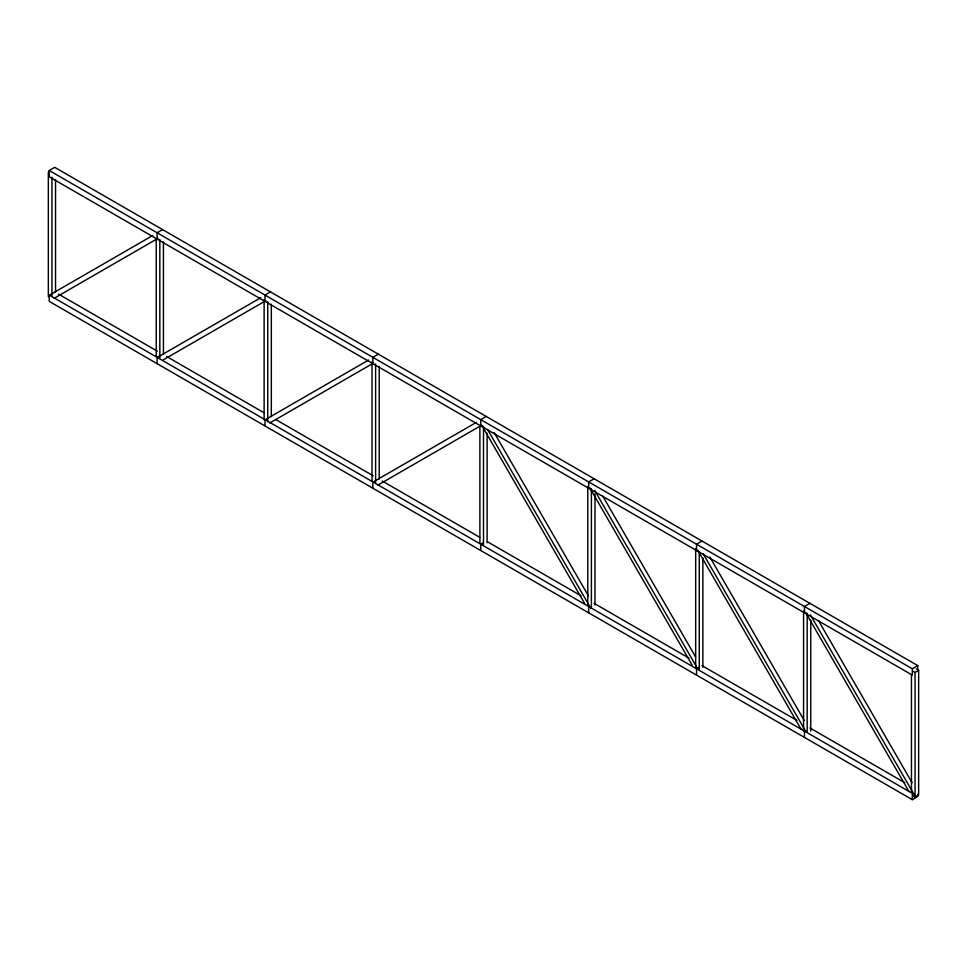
<?xml version="1.0" encoding="UTF-8"?>
<svg xmlns="http://www.w3.org/2000/svg" width="967" height="967" viewBox="0 0 967 967"><rect width="100%" height="100%" fill="white"/><g stroke="black" fill="none" stroke-linecap="round" stroke-linejoin="round"><path stroke-width="1.45" d="M49.208 170.482L912.316 668.789L912.316 675.099L49.208 176.792L49.208 170.482L54.684 167.315L917.792 665.634L917.792 670.687M162.565 229.614L157.101 232.769L157.101 239.079M48.882 295.467L152.871 235.428M54.019 298.368L158.008 238.329M159.289 356.086L157.101 357.343L157.101 363.652M270.458 291.901L264.994 295.056L264.994 301.366M158.068 357.004L260.752 297.715M163.205 359.917L265.901 300.628M378.339 354.188L372.875 357.343L372.875 363.652M265.949 419.303L368.645 360.014M269.793 422.954L373.782 362.915M486.232 416.475L480.768 419.63L480.768 425.939M372.537 482.34L476.526 422.301M377.686 485.241L481.675 425.202M482.956 542.946L480.768 544.216L480.768 550.525M594.125 478.762L588.661 481.917L588.661 488.238M702.006 541.049L696.542 544.216L696.542 550.525M698.73 667.532L696.542 668.789L696.542 675.099M809.899 603.348L804.435 606.502L804.435 612.812M912.316 668.789L917.792 665.634M912.655 671.062L915.048 672.44L918.65 670.361L918.65 794.947L915.048 797.026L912.655 795.636M912.316 799.685L912.316 793.363L49.208 295.056L49.208 301.366L912.316 799.685L917.792 796.518L917.792 794.004M916.257 668.983L918.65 670.361M58.576 294.149L157.367 351.19M166.469 356.436L263.955 412.728M275.655 419.485L373.141 475.764M382.243 481.022L479.729 537.301M487.537 541.81L581.119 595.841M594.125 603.348L689.012 658.128M702.006 665.634L796.905 720.415M809.899 727.921L904.786 782.702M818.529 620.681L912.086 782.714M810.406 614.915L914.528 795.249M805.608 612.462L908.968 791.489M709.887 557.089L804.193 720.427M703.275 553.934L805.886 731.656M697.715 550.175L801.075 729.203M602.755 496.107L695.551 656.835M594.632 490.342L697.243 668.052M589.834 487.888L692.432 665.61M494.113 432.503L588.419 595.853M487.501 429.36L590.861 608.388M481.941 425.601L584.552 603.311M915.048 672.44L915.048 797.026M911.458 674.869L911.458 791.949M810.757 620.089L810.757 731.161M807.167 613.151L807.167 731.729M804.435 731.076L804.435 737.386M803.565 611.084L803.565 731.161M702.876 557.79L702.876 667.363M699.274 552.362L699.274 669.442M695.684 548.785L695.684 667.363M594.983 494.004L594.983 605.076M591.393 488.577L591.393 607.155M588.661 606.502L588.661 612.812M587.791 486.498L587.791 605.076M487.102 433.216L487.102 542.789M483.5 426.29L483.5 544.868M479.898 425.71L479.898 542.789M379.209 366.42L379.209 479.003M375.607 364.003L375.607 482.569M372.875 481.929L372.875 488.238M372.017 361.924L372.017 480.502M271.316 304.134L271.316 416.704M267.726 301.716L267.726 421.793M264.994 419.63L264.994 425.951M264.124 299.637L264.124 419.714M163.435 241.847L163.435 354.418M159.833 239.417L159.833 357.995M156.243 238.849L156.243 355.916M55.542 179.56L55.542 292.131M51.952 177.13L51.952 295.709M48.35 172.053L48.35 296.639"/></g></svg>
